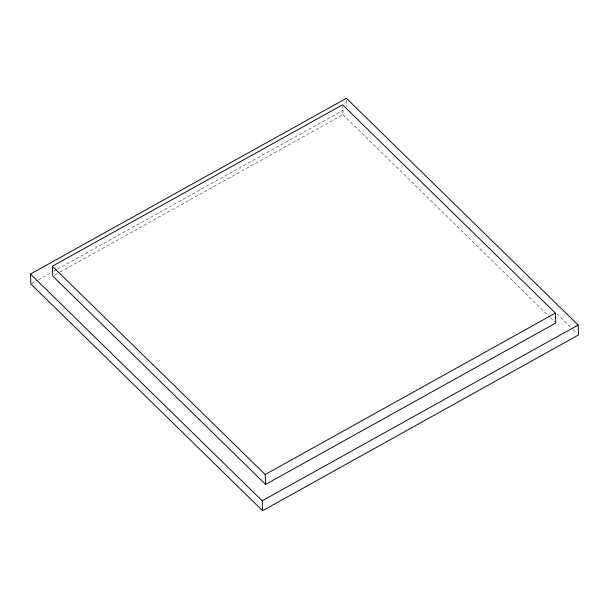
<?xml version="1.0" encoding="UTF-8"?>
<svg xmlns="http://www.w3.org/2000/svg" width="609" height="609" viewBox="0 0 609 609"><rect width="100%" height="100%" fill="white"/><g stroke="black" fill="none" stroke-linecap="round" stroke-linejoin="round"><path stroke-width="0.46" stroke-dasharray="3.04 2.28" d="M31.698 283.489L37.514 280.247M38.344 279.79L53.318 271.462M54.148 270.997L56.637 269.612M57.474 269.148L345.166 109.11M54.422 275.215L59.4 272.444M60.222 271.979L342.981 114.69L342.639 106.598M556.801 313.665L572.437 328.959M573.115 329.621L577.187 333.61M342.981 114.69L549.699 316.984M550.384 317.647L555.819 322.976M346.491 100.089L346.749 106.385"/><path stroke-width="0.91" d="M30.45 274.058L346.414 98.293L578.139 325.054L578.55 334.942L262.586 510.707L30.861 283.946L30.45 274.058L262.174 500.811L262.586 510.707M52.351 266.24L342.57 104.801L555.408 313.079L555.819 322.976L265.608 484.414L52.762 276.136L52.351 266.24L265.189 474.525L265.608 484.414M265.189 474.525L555.408 313.079M262.174 500.811L578.139 325.054"/></g></svg>
